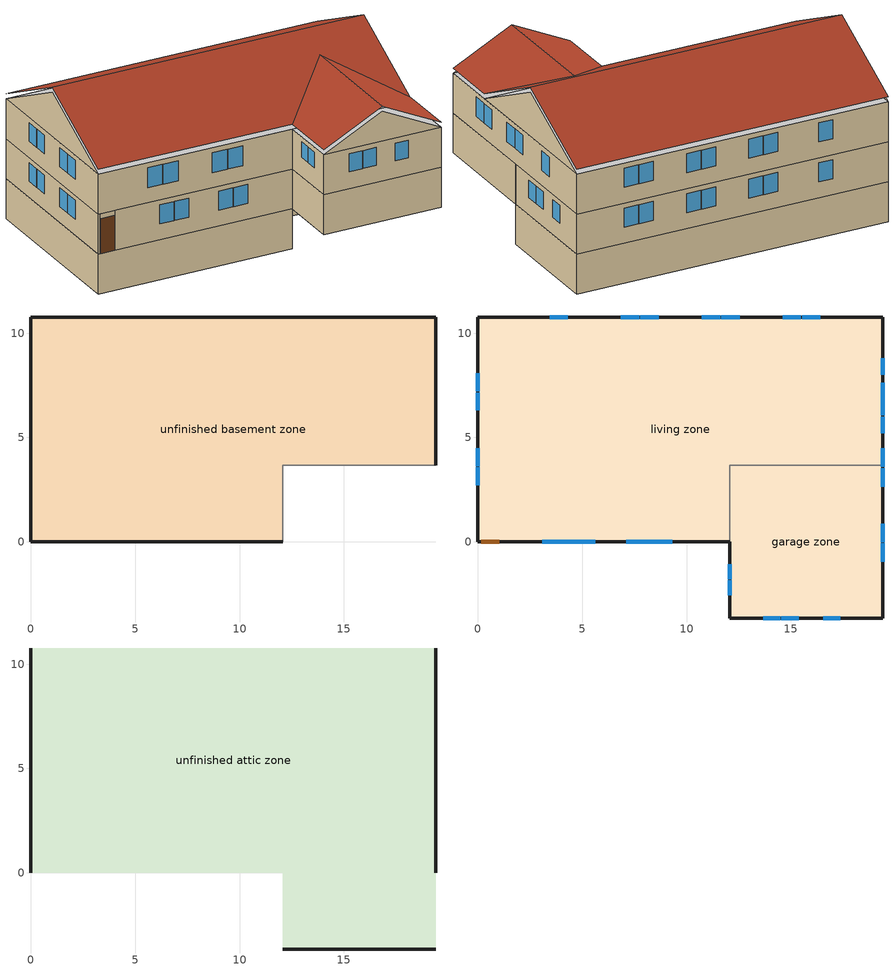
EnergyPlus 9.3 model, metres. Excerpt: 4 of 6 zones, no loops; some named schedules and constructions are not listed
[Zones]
unfinished basement zone
 floor foundation (FloorFndGrndUnfinB): 0,0 0,10.78 19.4,10.78 19.4,3.66 12.08,3.66 12.08,0 z-2.44
 wall foundation (WallFndGrndUnfinB): 19.4,3.66 19.4,10.78 0,10.78 0,0 12.08,0 z-2.44:0
 wall adiabatic (WallIntUnfinUninsUnfin): 12.08,0 12.08,3.66 19.4,3.66 z-2.44:0
garage zone
 floor foundation (FloorFndGrndUnfinSlab): 12.08,-3.66 12.08,3.66 19.4,3.66 19.4,-3.66 z0
 wall outside (WallExtUninsUnfin): 12.08,0 12.08,-3.66 19.4,-3.66 19.4,3.66 z0:2.44
 wall to living zone (WallIntFinInsUnfin Reversed): 19.4,3.66 12.08,3.66 12.08,0 z0:2.44
living zone
 floor to garage zone (FloorFinInsUnfin): 19.4,3.66 19.4,-3.66 12.08,-3.66 12.08,3.66 z2.44
 floor to unfinished basement zone (FloorUnfinBInsFin Reversed): 0,0 0,10.78 19.4,10.78 19.4,3.66 12.08,3.66 12.08,0 z0
 wall outside (WallExtInsFin): 19.4,3.66 19.4,10.78 0,10.78 0,0 0.13,0 1.05,0 12.08,0 z0:2.44; 0,10.78 0,0 12.08,0 12.08,-3.66 19.4,-3.66 19.4,10.78 0,10.78 z2.44:4.88
 window (WindowConstruction): 19.4,5.19 19.4,6 / 19.4,6.06 19.4,6.87 / 19.4,8 19.4,8.81 z1.06:2.13; 3.82,0 4.7,0 / 4.76,0 5.63,0 / 7.5,0 8.37,0 / 8.43,0 9.31,0 / 16.42,10.78 15.55,10.78 / 15.49,10.78 14.62,10.78 / 12.54,10.78 11.67,10.78 / 11.61,10.78 10.74,10.78 / 8.66,10.78 7.79,10.78 / 7.73,10.78 6.86,10.78 / 4.32,10.78 3.44,10.78 z0.97:2.13; 0,8.07 0,7.21 / 0,7.15 0,6.29 / 0,4.48 0,3.62 / 0,3.56 0,2.7 z3.43:4.57; 16.42,10.78 15.55,10.78 / 15.49,10.78 14.62,10.78 / 12.54,10.78 11.67,10.78 / 11.61,10.78 10.74,10.78 / 8.66,10.78 7.79,10.78 / 7.73,10.78 6.86,10.78 / 4.32,10.78 3.44,10.78 z3.41:4.57; 19.4,-0.97 19.4,-0.08 / 19.4,-0.02 19.4,0.87 / 19.4,2.64 19.4,3.53 / 19.4,3.59 19.4,4.48 / 19.4,6.72 19.4,7.61 z3.39:4.57; 13.67,-3.66 14.49,-3.66 / 14.55,-3.66 15.37,-3.66 / 16.55,-3.66 17.37,-3.66 z3.48:4.57; 12.08,-1.09 12.08,-1.8 / 12.08,-1.86 12.08,-2.57 z3.63:4.57; 3.08,0 4,0 / 4.06,0 4.97,0 / 7.11,0 8.02,0 / 8.09,0 9,0 z3.36:4.57; 0,8.07 0,7.21 / 0,7.15 0,6.29 / 0,4.48 0,3.62 / 0,3.56 0,2.7 z0.99:2.13
 door (Door): 0.15,0 1.02,0 z0:2.13
unfinished attic zone
 floor to living zone (FloorFinInsUnfinAttic): 19.4,10.78 19.4,0 0,0 0,10.78 z4.88; 12.08,-3.66 12.08,0 19.4,0 19.4,-3.66 z4.88
 wall outside (WallExtUninsUnfin): 0,5.39,7.57 0,10.78,4.88 0,0,4.88; 19.4,5.39,7.57 19.4,0,4.88 19.4,10.78,4.88; 12.08,-3.66,4.88 19.4,-3.66,4.88 15.74,-3.66,6.71
 roof outside (RoofUnfinInsExt): 0,5.39,7.88 19.4,5.39,7.88 19.4,10.78,5.18 0,10.78,5.18; 12.08,0,5.18 12.08,-3.66,5.18 15.74,-3.66,7.01 15.74,3.66,7.01; 19.4,0,5.18 15.74,3.66,7.01 15.74,-3.66,7.01 19.4,-3.66,5.18; 0,5.39,7.88 0,0,5.18 12.08,0,5.18 15.74,3.66,7.01 19.4,0,5.18 19.4,5.39,7.88
[Schedule:Week:Daily]
res lighting interior Week Rule - Nov26-Dec2: res lighting interior allday11, res lighting interior allday11, res lighting interior allday11, res lighting interior allday11, res lighting interior allday11, res lighting interior allday12, res lighting interior allday12, Schedule Day 25, res lighting interior summer design, res lighting interior winter design, Schedule Day 25, Schedule Day 25
res lighting interior Week Rule - Dec3-Dec31: res lighting interior allday12, res lighting interior allday12, res lighting interior allday12, res lighting interior allday12, res lighting interior allday12, res lighting interior allday12, res lighting interior allday12, Schedule Day 25, res lighting interior summer design, res lighting interior winter design, Schedule Day 25, Schedule Day 25
res cd electric schedule Week Rule - Jan1-Dec31: res cd electric schedule allday1, res cd electric schedule allday2, res cd electric schedule allday3, res cd electric schedule allday4, res cd electric schedule allday5, res cd electric schedule allday6, res cd electric schedule allday7, Schedule Day 18, Schedule Day 18, Schedule Day 18, Schedule Day 18, Schedule Day 18
res ceil fan benchmark|living space|story 2 schedule Week Rule - Jan1-Jan28: res ceil fan benchmark|living space|story 2 schedule allday1, res ceil fan benchmark|living space|story 2 schedule allday1, res ceil fan benchmark|living space|story 2 schedule allday1, res ceil fan benchmark|living space|story 2 schedule allday1, res ceil fan benchmark|living space|story 2 schedule allday1, res ceil fan benchmark|living space|story 2 schedule allday1, res ceil fan benchmark|living space|story 2 schedule allday1, Schedule Day 11, Schedule Day 11, Schedule Day 11, Schedule Day 11, Schedule Day 11
res ceil fan benchmark|living space|story 2 schedule Week Rule - Jan29-Feb4: res ceil fan benchmark|living space|story 2 schedule allday1, res ceil fan benchmark|living space|story 2 schedule allday1, res ceil fan benchmark|living space|story 2 schedule allday1, res ceil fan benchmark|living space|story 2 schedule allday2, res ceil fan benchmark|living space|story 2 schedule allday2, res ceil fan benchmark|living space|story 2 schedule allday2, res ceil fan benchmark|living space|story 2 schedule allday2, Schedule Day 11, Schedule Day 11, Schedule Day 11, Schedule Day 11, Schedule Day 11
res ceil fan benchmark|living space|story 2 schedule Week Rule - Feb5-Feb25: res ceil fan benchmark|living space|story 2 schedule allday2, res ceil fan benchmark|living space|story 2 schedule allday2, res ceil fan benchmark|living space|story 2 schedule allday2, res ceil fan benchmark|living space|story 2 schedule allday2, res ceil fan benchmark|living space|story 2 schedule allday2, res ceil fan benchmark|living space|story 2 schedule allday2, res ceil fan benchmark|living space|story 2 schedule allday2, Schedule Day 11, Schedule Day 11, Schedule Day 11, Schedule Day 11, Schedule Day 11
res ceil fan benchmark|living space|story 2 schedule Week Rule - Feb26-Mar4: res ceil fan benchmark|living space|story 2 schedule allday2, res ceil fan benchmark|living space|story 2 schedule allday2, res ceil fan benchmark|living space|story 2 schedule allday2, res ceil fan benchmark|living space|story 2 schedule allday3, res ceil fan benchmark|living space|story 2 schedule allday3, res ceil fan benchmark|living space|story 2 schedule allday3, res ceil fan benchmark|living space|story 2 schedule allday3, Schedule Day 11, Schedule Day 11, Schedule Day 11, Schedule Day 11, Schedule Day 11
res ceil fan benchmark|living space|story 2 schedule Week Rule - Mar5-Mar25: res ceil fan benchmark|living space|story 2 schedule allday3, res ceil fan benchmark|living space|story 2 schedule allday3, res ceil fan benchmark|living space|story 2 schedule allday3, res ceil fan benchmark|living space|story 2 schedule allday3, res ceil fan benchmark|living space|story 2 schedule allday3, res ceil fan benchmark|living space|story 2 schedule allday3, res ceil fan benchmark|living space|story 2 schedule allday3, Schedule Day 11, Schedule Day 11, Schedule Day 11, Schedule Day 11, Schedule Day 11
res ceil fan benchmark|living space|story 2 schedule Week Rule - Mar26-Apr1: res ceil fan benchmark|living space|story 2 schedule allday3, res ceil fan benchmark|living space|story 2 schedule allday3, res ceil fan benchmark|living space|story 2 schedule allday3, res ceil fan benchmark|living space|story 2 schedule allday3, res ceil fan benchmark|living space|story 2 schedule allday3, res ceil fan benchmark|living space|story 2 schedule allday3, res ceil fan benchmark|living space|story 2 schedule allday4, Schedule Day 11, Schedule Day 11, Schedule Day 11, Schedule Day 11, Schedule Day 11
res ceil fan benchmark|living space|story 2 schedule Week Rule - Apr2-Apr29: res ceil fan benchmark|living space|story 2 schedule allday4, res ceil fan benchmark|living space|story 2 schedule allday4, res ceil fan benchmark|living space|story 2 schedule allday4, res ceil fan benchmark|living space|story 2 schedule allday4, res ceil fan benchmark|living space|story 2 schedule allday4, res ceil fan benchmark|living space|story 2 schedule allday4, res ceil fan benchmark|living space|story 2 schedule allday4, Schedule Day 11, Schedule Day 11, Schedule Day 11, Schedule Day 11, Schedule Day 11
res ceil fan benchmark|living space|story 2 schedule Week Rule - Apr30-May6: res ceil fan benchmark|living space|story 2 schedule allday4, res ceil fan benchmark|living space|story 2 schedule allday5, res ceil fan benchmark|living space|story 2 schedule allday5, res ceil fan benchmark|living space|story 2 schedule allday5, res ceil fan benchmark|living space|story 2 schedule allday5, res ceil fan benchmark|living space|story 2 schedule allday5, res ceil fan benchmark|living space|story 2 schedule allday5, Schedule Day 11, Schedule Day 11, Schedule Day 11, Schedule Day 11, Schedule Day 11
res ceil fan benchmark|living space|story 2 schedule Week Rule - May7-May27: res ceil fan benchmark|living space|story 2 schedule allday5, res ceil fan benchmark|living space|story 2 schedule allday5, res ceil fan benchmark|living space|story 2 schedule allday5, res ceil fan benchmark|living space|story 2 schedule allday5, res ceil fan benchmark|living space|story 2 schedule allday5, res ceil fan benchmark|living space|story 2 schedule allday5, res ceil fan benchmark|living space|story 2 schedule allday5, Schedule Day 11, Schedule Day 11, Schedule Day 11, Schedule Day 11, Schedule Day 11
res ceil fan benchmark|living space|story 2 schedule Week Rule - May28-Jun3: res ceil fan benchmark|living space|story 2 schedule allday5, res ceil fan benchmark|living space|story 2 schedule allday5, res ceil fan benchmark|living space|story 2 schedule allday5, res ceil fan benchmark|living space|story 2 schedule allday5, res ceil fan benchmark|living space|story 2 schedule allday6, res ceil fan benchmark|living space|story 2 schedule allday6, res ceil fan benchmark|living space|story 2 schedule allday6, Schedule Day 11, Schedule Day 11, Schedule Day 11, Schedule Day 11, Schedule Day 11
res ceil fan benchmark|living space|story 2 schedule Week Rule - Jun4-Jun24: res ceil fan benchmark|living space|story 2 schedule allday6, res ceil fan benchmark|living space|story 2 schedule allday6, res ceil fan benchmark|living space|story 2 schedule allday6, res ceil fan benchmark|living space|story 2 schedule allday6, res ceil fan benchmark|living space|story 2 schedule allday6, res ceil fan benchmark|living space|story 2 schedule allday6, res ceil fan benchmark|living space|story 2 schedule allday6, Schedule Day 11, Schedule Day 11, Schedule Day 11, Schedule Day 11, Schedule Day 11
res ceil fan benchmark|living space|story 2 schedule Week Rule - Jun25-Jul1: res ceil fan benchmark|living space|story 2 schedule allday6, res ceil fan benchmark|living space|story 2 schedule allday6, res ceil fan benchmark|living space|story 2 schedule allday6, res ceil fan benchmark|living space|story 2 schedule allday6, res ceil fan benchmark|living space|story 2 schedule allday6, res ceil fan benchmark|living space|story 2 schedule allday6, res ceil fan benchmark|living space|story 2 schedule allday7, Schedule Day 11, Schedule Day 11, Schedule Day 11, Schedule Day 11, Schedule Day 11
res ceil fan benchmark|living space|story 2 schedule Week Rule - Jul2-Jul29: res ceil fan benchmark|living space|story 2 schedule allday7, res ceil fan benchmark|living space|story 2 schedule allday7, res ceil fan benchmark|living space|story 2 schedule allday7, res ceil fan benchmark|living space|story 2 schedule allday7, res ceil fan benchmark|living space|story 2 schedule allday7, res ceil fan benchmark|living space|story 2 schedule allday7, res ceil fan benchmark|living space|story 2 schedule allday7, Schedule Day 11, Schedule Day 11, Schedule Day 11, Schedule Day 11, Schedule Day 11
res ceil fan benchmark|living space|story 2 schedule Week Rule - Jul30-Aug5: res ceil fan benchmark|living space|story 2 schedule allday7, res ceil fan benchmark|living space|story 2 schedule allday7, res ceil fan benchmark|living space|story 2 schedule allday8, res ceil fan benchmark|living space|story 2 schedule allday8, res ceil fan benchmark|living space|story 2 schedule allday8, res ceil fan benchmark|living space|story 2 schedule allday8, res ceil fan benchmark|living space|story 2 schedule allday8, Schedule Day 11, Schedule Day 11, Schedule Day 11, Schedule Day 11, Schedule Day 11
res ceil fan benchmark|living space|story 2 schedule Week Rule - Aug6-Aug26: res ceil fan benchmark|living space|story 2 schedule allday8, res ceil fan benchmark|living space|story 2 schedule allday8, res ceil fan benchmark|living space|story 2 schedule allday8, res ceil fan benchmark|living space|story 2 schedule allday8, res ceil fan benchmark|living space|story 2 schedule allday8, res ceil fan benchmark|living space|story 2 schedule allday8, res ceil fan benchmark|living space|story 2 schedule allday8, Schedule Day 11, Schedule Day 11, Schedule Day 11, Schedule Day 11, Schedule Day 11
res ceil fan benchmark|living space|story 2 schedule Week Rule - Aug27-Sep2: res ceil fan benchmark|living space|story 2 schedule allday8, res ceil fan benchmark|living space|story 2 schedule allday8, res ceil fan benchmark|living space|story 2 schedule allday8, res ceil fan benchmark|living space|story 2 schedule allday8, res ceil fan benchmark|living space|story 2 schedule allday8, res ceil fan benchmark|living space|story 2 schedule allday9, res ceil fan benchmark|living space|story 2 schedule allday9, Schedule Day 11, Schedule Day 11, Schedule Day 11, Schedule Day 11, Schedule Day 11
res ceil fan benchmark|living space|story 2 schedule Week Rule - Sep3-Sep30: res ceil fan benchmark|living space|story 2 schedule allday9, res ceil fan benchmark|living space|story 2 schedule allday9, res ceil fan benchmark|living space|story 2 schedule allday9, res ceil fan benchmark|living space|story 2 schedule allday9, res ceil fan benchmark|living space|story 2 schedule allday9, res ceil fan benchmark|living space|story 2 schedule allday9, res ceil fan benchmark|living space|story 2 schedule allday9, Schedule Day 11, Schedule Day 11, Schedule Day 11, Schedule Day 11, Schedule Day 11
res ceil fan benchmark|living space|story 2 schedule Week Rule - Oct1-Oct28: res ceil fan benchmark|living space|story 2 schedule allday10, res ceil fan benchmark|living space|story 2 schedule allday10, res ceil fan benchmark|living space|story 2 schedule allday10, res ceil fan benchmark|living space|story 2 schedule allday10, res ceil fan benchmark|living space|story 2 schedule allday10, res ceil fan benchmark|living space|story 2 schedule allday10, res ceil fan benchmark|living space|story 2 schedule allday10, Schedule Day 11, Schedule Day 11, Schedule Day 11, Schedule Day 11, Schedule Day 11
res ceil fan benchmark|living space|story 2 schedule Week Rule - Oct29-Nov4: res ceil fan benchmark|living space|story 2 schedule allday10, res ceil fan benchmark|living space|story 2 schedule allday10, res ceil fan benchmark|living space|story 2 schedule allday10, res ceil fan benchmark|living space|story 2 schedule allday11, res ceil fan benchmark|living space|story 2 schedule allday11, res ceil fan benchmark|living space|story 2 schedule allday11, res ceil fan benchmark|living space|story 2 schedule allday11, Schedule Day 11, Schedule Day 11, Schedule Day 11, Schedule Day 11, Schedule Day 11
res ceil fan benchmark|living space|story 2 schedule Week Rule - Nov5-Nov25: res ceil fan benchmark|living space|story 2 schedule allday11, res ceil fan benchmark|living space|story 2 schedule allday11, res ceil fan benchmark|living space|story 2 schedule allday11, res ceil fan benchmark|living space|story 2 schedule allday11, res ceil fan benchmark|living space|story 2 schedule allday11, res ceil fan benchmark|living space|story 2 schedule allday11, res ceil fan benchmark|living space|story 2 schedule allday11, Schedule Day 11, Schedule Day 11, Schedule Day 11, Schedule Day 11, Schedule Day 11
res ceil fan benchmark|living space|story 2 schedule Week Rule - Nov26-Dec2: res ceil fan benchmark|living space|story 2 schedule allday11, res ceil fan benchmark|living space|story 2 schedule allday11, res ceil fan benchmark|living space|story 2 schedule allday11, res ceil fan benchmark|living space|story 2 schedule allday11, res ceil fan benchmark|living space|story 2 schedule allday11, res ceil fan benchmark|living space|story 2 schedule allday12, res ceil fan benchmark|living space|story 2 schedule allday12, Schedule Day 11, Schedule Day 11, Schedule Day 11, Schedule Day 11, Schedule Day 11
res ceil fan benchmark|living space|story 2 schedule Week Rule - Dec3-Dec31: res ceil fan benchmark|living space|story 2 schedule allday12, res ceil fan benchmark|living space|story 2 schedule allday12, res ceil fan benchmark|living space|story 2 schedule allday12, res ceil fan benchmark|living space|story 2 schedule allday12, res ceil fan benchmark|living space|story 2 schedule allday12, res ceil fan benchmark|living space|story 2 schedule allday12, res ceil fan benchmark|living space|story 2 schedule allday12, Schedule Day 11, Schedule Day 11, Schedule Day 11, Schedule Day 11, Schedule Day 11
res ceil fan schedule Week Rule - Jan1-Jan28: res ceil fan schedule allday1, res ceil fan schedule allday1, res ceil fan schedule allday1, res ceil fan schedule allday1, res ceil fan schedule allday1, res ceil fan schedule allday1, res ceil fan schedule allday1, Schedule Day 2, Schedule Day 2, Schedule Day 2, Schedule Day 2, Schedule Day 2
res ceil fan schedule Week Rule - Jan29-Feb4: res ceil fan schedule allday1, res ceil fan schedule allday1, res ceil fan schedule allday1, res ceil fan schedule allday2, res ceil fan schedule allday2, res ceil fan schedule allday2, res ceil fan schedule allday2, Schedule Day 2, Schedule Day 2, Schedule Day 2, Schedule Day 2, Schedule Day 2
res ceil fan schedule Week Rule - Feb5-Feb25: res ceil fan schedule allday2, res ceil fan schedule allday2, res ceil fan schedule allday2, res ceil fan schedule allday2, res ceil fan schedule allday2, res ceil fan schedule allday2, res ceil fan schedule allday2, Schedule Day 2, Schedule Day 2, Schedule Day 2, Schedule Day 2, Schedule Day 2
res ceil fan schedule Week Rule - Feb26-Mar4: res ceil fan schedule allday2, res ceil fan schedule allday2, res ceil fan schedule allday2, res ceil fan schedule allday3, res ceil fan schedule allday3, res ceil fan schedule allday3, res ceil fan schedule allday3, Schedule Day 2, Schedule Day 2, Schedule Day 2, Schedule Day 2, Schedule Day 2
res ceil fan schedule Week Rule - Mar5-Mar25: res ceil fan schedule allday3, res ceil fan schedule allday3, res ceil fan schedule allday3, res ceil fan schedule allday3, res ceil fan schedule allday3, res ceil fan schedule allday3, res ceil fan schedule allday3, Schedule Day 2, Schedule Day 2, Schedule Day 2, Schedule Day 2, Schedule Day 2
res ceil fan schedule Week Rule - Mar26-Apr1: res ceil fan schedule allday3, res ceil fan schedule allday3, res ceil fan schedule allday3, res ceil fan schedule allday3, res ceil fan schedule allday3, res ceil fan schedule allday3, res ceil fan schedule allday4, Schedule Day 2, Schedule Day 2, Schedule Day 2, Schedule Day 2, Schedule Day 2
res ceil fan schedule Week Rule - Apr2-Apr29: res ceil fan schedule allday4, res ceil fan schedule allday4, res ceil fan schedule allday4, res ceil fan schedule allday4, res ceil fan schedule allday4, res ceil fan schedule allday4, res ceil fan schedule allday4, Schedule Day 2, Schedule Day 2, Schedule Day 2, Schedule Day 2, Schedule Day 2
res ceil fan schedule Week Rule - Apr30-May6: res ceil fan schedule allday4, res ceil fan schedule allday5, res ceil fan schedule allday5, res ceil fan schedule allday5, res ceil fan schedule allday5, res ceil fan schedule allday5, res ceil fan schedule allday5, Schedule Day 2, Schedule Day 2, Schedule Day 2, Schedule Day 2, Schedule Day 2
res ceil fan schedule Week Rule - May7-May27: res ceil fan schedule allday5, res ceil fan schedule allday5, res ceil fan schedule allday5, res ceil fan schedule allday5, res ceil fan schedule allday5, res ceil fan schedule allday5, res ceil fan schedule allday5, Schedule Day 2, Schedule Day 2, Schedule Day 2, Schedule Day 2, Schedule Day 2
res ceil fan schedule Week Rule - May28-Jun3: res ceil fan schedule allday5, res ceil fan schedule allday5, res ceil fan schedule allday5, res ceil fan schedule allday5, res ceil fan schedule allday6, res ceil fan schedule allday6, res ceil fan schedule allday6, Schedule Day 2, Schedule Day 2, Schedule Day 2, Schedule Day 2, Schedule Day 2
res ceil fan schedule Week Rule - Jun4-Jun24: res ceil fan schedule allday6, res ceil fan schedule allday6, res ceil fan schedule allday6, res ceil fan schedule allday6, res ceil fan schedule allday6, res ceil fan schedule allday6, res ceil fan schedule allday6, Schedule Day 2, Schedule Day 2, Schedule Day 2, Schedule Day 2, Schedule Day 2
res ceil fan schedule Week Rule - Jun25-Jul1: res ceil fan schedule allday6, res ceil fan schedule allday6, res ceil fan schedule allday6, res ceil fan schedule allday6, res ceil fan schedule allday6, res ceil fan schedule allday6, res ceil fan schedule allday7, Schedule Day 2, Schedule Day 2, Schedule Day 2, Schedule Day 2, Schedule Day 2
res ceil fan schedule Week Rule - Jul2-Jul29: res ceil fan schedule allday7, res ceil fan schedule allday7, res ceil fan schedule allday7, res ceil fan schedule allday7, res ceil fan schedule allday7, res ceil fan schedule allday7, res ceil fan schedule allday7, Schedule Day 2, Schedule Day 2, Schedule Day 2, Schedule Day 2, Schedule Day 2
res ceil fan schedule Week Rule - Jul30-Aug5: res ceil fan schedule allday7, res ceil fan schedule allday7, res ceil fan schedule allday8, res ceil fan schedule allday8, res ceil fan schedule allday8, res ceil fan schedule allday8, res ceil fan schedule allday8, Schedule Day 2, Schedule Day 2, Schedule Day 2, Schedule Day 2, Schedule Day 2
res ceil fan schedule Week Rule - Aug6-Aug26: res ceil fan schedule allday8, res ceil fan schedule allday8, res ceil fan schedule allday8, res ceil fan schedule allday8, res ceil fan schedule allday8, res ceil fan schedule allday8, res ceil fan schedule allday8, Schedule Day 2, Schedule Day 2, Schedule Day 2, Schedule Day 2, Schedule Day 2
res ceil fan schedule Week Rule - Aug27-Sep2: res ceil fan schedule allday8, res ceil fan schedule allday8, res ceil fan schedule allday8, res ceil fan schedule allday8, res ceil fan schedule allday8, res ceil fan schedule allday9, res ceil fan schedule allday9, Schedule Day 2, Schedule Day 2, Schedule Day 2, Schedule Day 2, Schedule Day 2
res ceil fan schedule Week Rule - Sep3-Sep30: res ceil fan schedule allday9, res ceil fan schedule allday9, res ceil fan schedule allday9, res ceil fan schedule allday9, res ceil fan schedule allday9, res ceil fan schedule allday9, res ceil fan schedule allday9, Schedule Day 2, Schedule Day 2, Schedule Day 2, Schedule Day 2, Schedule Day 2
res ceil fan schedule Week Rule - Oct1-Oct28: res ceil fan schedule allday10, res ceil fan schedule allday10, res ceil fan schedule allday10, res ceil fan schedule allday10, res ceil fan schedule allday10, res ceil fan schedule allday10, res ceil fan schedule allday10, Schedule Day 2, Schedule Day 2, Schedule Day 2, Schedule Day 2, Schedule Day 2
res ceil fan schedule Week Rule - Oct29-Nov4: res ceil fan schedule allday10, res ceil fan schedule allday10, res ceil fan schedule allday10, res ceil fan schedule allday11, res ceil fan schedule allday11, res ceil fan schedule allday11, res ceil fan schedule allday11, Schedule Day 2, Schedule Day 2, Schedule Day 2, Schedule Day 2, Schedule Day 2
res ceil fan schedule Week Rule - Nov5-Nov25: res ceil fan schedule allday11, res ceil fan schedule allday11, res ceil fan schedule allday11, res ceil fan schedule allday11, res ceil fan schedule allday11, res ceil fan schedule allday11, res ceil fan schedule allday11, Schedule Day 2, Schedule Day 2, Schedule Day 2, Schedule Day 2, Schedule Day 2
res ceil fan schedule Week Rule - Nov26-Dec2: res ceil fan schedule allday11, res ceil fan schedule allday11, res ceil fan schedule allday11, res ceil fan schedule allday11, res ceil fan schedule allday11, res ceil fan schedule allday12, res ceil fan schedule allday12, Schedule Day 2, Schedule Day 2, Schedule Day 2, Schedule Day 2, Schedule Day 2
res ceil fan schedule Week Rule - Dec3-Dec31: res ceil fan schedule allday12, res ceil fan schedule allday12, res ceil fan schedule allday12, res ceil fan schedule allday12, res ceil fan schedule allday12, res ceil fan schedule allday12, res ceil fan schedule allday12, Schedule Day 2, Schedule Day 2, Schedule Day 2, Schedule Day 2, Schedule Day 2
res extra refrig schedule Week Rule - Jan1-Jan28: res extra refrig schedule allday1, res extra refrig schedule allday1, res extra refrig schedule allday1, res extra refrig schedule allday1, res extra refrig schedule allday1, res extra refrig schedule allday1, res extra refrig schedule allday1, Schedule Day 37, res extra refrig schedule summer design, res extra refrig schedule winter design, Schedule Day 37, Schedule Day 37
res extra refrig schedule Week Rule - Jan29-Feb4: res extra refrig schedule allday1, res extra refrig schedule allday1, res extra refrig schedule allday1, res extra refrig schedule allday2, res extra refrig schedule allday2, res extra refrig schedule allday2, res extra refrig schedule allday2, Schedule Day 37, res extra refrig schedule summer design, res extra refrig schedule winter design, Schedule Day 37, Schedule Day 37
res extra refrig schedule Week Rule - Feb5-Feb25: res extra refrig schedule allday2, res extra refrig schedule allday2, res extra refrig schedule allday2, res extra refrig schedule allday2, res extra refrig schedule allday2, res extra refrig schedule allday2, res extra refrig schedule allday2, Schedule Day 37, res extra refrig schedule summer design, res extra refrig schedule winter design, Schedule Day 37, Schedule Day 37
res extra refrig schedule Week Rule - Feb26-Mar4: res extra refrig schedule allday2, res extra refrig schedule allday2, res extra refrig schedule allday2, res extra refrig schedule allday3, res extra refrig schedule allday3, res extra refrig schedule allday3, res extra refrig schedule allday3, Schedule Day 37, res extra refrig schedule summer design, res extra refrig schedule winter design, Schedule Day 37, Schedule Day 37
res extra refrig schedule Week Rule - Mar5-Mar25: res extra refrig schedule allday3, res extra refrig schedule allday3, res extra refrig schedule allday3, res extra refrig schedule allday3, res extra refrig schedule allday3, res extra refrig schedule allday3, res extra refrig schedule allday3, Schedule Day 37, res extra refrig schedule summer design, res extra refrig schedule winter design, Schedule Day 37, Schedule Day 37
res extra refrig schedule Week Rule - Mar26-Apr1: res extra refrig schedule allday3, res extra refrig schedule allday3, res extra refrig schedule allday3, res extra refrig schedule allday3, res extra refrig schedule allday3, res extra refrig schedule allday3, res extra refrig schedule allday4, Schedule Day 37, res extra refrig schedule summer design, res extra refrig schedule winter design, Schedule Day 37, Schedule Day 37
res extra refrig schedule Week Rule - Apr2-Apr29: res extra refrig schedule allday4, res extra refrig schedule allday4, res extra refrig schedule allday4, res extra refrig schedule allday4, res extra refrig schedule allday4, res extra refrig schedule allday4, res extra refrig schedule allday4, Schedule Day 37, res extra refrig schedule summer design, res extra refrig schedule winter design, Schedule Day 37, Schedule Day 37
res extra refrig schedule Week Rule - Apr30-May6: res extra refrig schedule allday4, res extra refrig schedule allday5, res extra refrig schedule allday5, res extra refrig schedule allday5, res extra refrig schedule allday5, res extra refrig schedule allday5, res extra refrig schedule allday5, Schedule Day 37, res extra refrig schedule summer design, res extra refrig schedule winter design, Schedule Day 37, Schedule Day 37
res extra refrig schedule Week Rule - May7-May27: res extra refrig schedule allday5, res extra refrig schedule allday5, res extra refrig schedule allday5, res extra refrig schedule allday5, res extra refrig schedule allday5, res extra refrig schedule allday5, res extra refrig schedule allday5, Schedule Day 37, res extra refrig schedule summer design, res extra refrig schedule winter design, Schedule Day 37, Schedule Day 37
res extra refrig schedule Week Rule - May28-Jun3: res extra refrig schedule allday5, res extra refrig schedule allday5, res extra refrig schedule allday5, res extra refrig schedule allday5, res extra refrig schedule allday6, res extra refrig schedule allday6, res extra refrig schedule allday6, Schedule Day 37, res extra refrig schedule summer design, res extra refrig schedule winter design, Schedule Day 37, Schedule Day 37
res extra refrig schedule Week Rule - Jun4-Jun24: res extra refrig schedule allday6, res extra refrig schedule allday6, res extra refrig schedule allday6, res extra refrig schedule allday6, res extra refrig schedule allday6, res extra refrig schedule allday6, res extra refrig schedule allday6, Schedule Day 37, res extra refrig schedule summer design, res extra refrig schedule winter design, Schedule Day 37, Schedule Day 37
res extra refrig schedule Week Rule - Jun25-Jul1: res extra refrig schedule allday6, res extra refrig schedule allday6, res extra refrig schedule allday6, res extra refrig schedule allday6, res extra refrig schedule allday6, res extra refrig schedule allday6, res extra refrig schedule allday7, Schedule Day 37, res extra refrig schedule summer design, res extra refrig schedule winter design, Schedule Day 37, Schedule Day 37
res extra refrig schedule Week Rule - Jul2-Jul29: res extra refrig schedule allday7, res extra refrig schedule allday7, res extra refrig schedule allday7, res extra refrig schedule allday7, res extra refrig schedule allday7, res extra refrig schedule allday7, res extra refrig schedule allday7, Schedule Day 37, res extra refrig schedule summer design, res extra refrig schedule winter design, Schedule Day 37, Schedule Day 37
res extra refrig schedule Week Rule - Jul30-Aug5: res extra refrig schedule allday7, res extra refrig schedule allday7, res extra refrig schedule allday8, res extra refrig schedule allday8, res extra refrig schedule allday8, res extra refrig schedule allday8, res extra refrig schedule allday8, Schedule Day 37, res extra refrig schedule summer design, res extra refrig schedule winter design, Schedule Day 37, Schedule Day 37
res extra refrig schedule Week Rule - Aug6-Aug26: res extra refrig schedule allday8, res extra refrig schedule allday8, res extra refrig schedule allday8, res extra refrig schedule allday8, res extra refrig schedule allday8, res extra refrig schedule allday8, res extra refrig schedule allday8, Schedule Day 37, res extra refrig schedule summer design, res extra refrig schedule winter design, Schedule Day 37, Schedule Day 37
res extra refrig schedule Week Rule - Aug27-Sep2: res extra refrig schedule allday8, res extra refrig schedule allday8, res extra refrig schedule allday8, res extra refrig schedule allday8, res extra refrig schedule allday8, res extra refrig schedule allday9, res extra refrig schedule allday9, Schedule Day 37, res extra refrig schedule summer design, res extra refrig schedule winter design, Schedule Day 37, Schedule Day 37
res extra refrig schedule Week Rule - Sep3-Sep30: res extra refrig schedule allday9, res extra refrig schedule allday9, res extra refrig schedule allday9, res extra refrig schedule allday9, res extra refrig schedule allday9, res extra refrig schedule allday9, res extra refrig schedule allday9, Schedule Day 37, res extra refrig schedule summer design, res extra refrig schedule winter design, Schedule Day 37, Schedule Day 37
res extra refrig schedule Week Rule - Oct1-Oct28: res extra refrig schedule allday10, res extra refrig schedule allday10, res extra refrig schedule allday10, res extra refrig schedule allday10, res extra refrig schedule allday10, res extra refrig schedule allday10, res extra refrig schedule allday10, Schedule Day 37, res extra refrig schedule summer design, res extra refrig schedule winter design, Schedule Day 37, Schedule Day 37
res extra refrig schedule Week Rule - Oct29-Nov4: res extra refrig schedule allday10, res extra refrig schedule allday10, res extra refrig schedule allday10, res extra refrig schedule allday11, res extra refrig schedule allday11, res extra refrig schedule allday11, res extra refrig schedule allday11, Schedule Day 37, res extra refrig schedule summer design, res extra refrig schedule winter design, Schedule Day 37, Schedule Day 37
res extra refrig schedule Week Rule - Nov5-Nov25: res extra refrig schedule allday11, res extra refrig schedule allday11, res extra refrig schedule allday11, res extra refrig schedule allday11, res extra refrig schedule allday11, res extra refrig schedule allday11, res extra refrig schedule allday11, Schedule Day 37, res extra refrig schedule summer design, res extra refrig schedule winter design, Schedule Day 37, Schedule Day 37
res extra refrig schedule Week Rule - Nov26-Dec2: res extra refrig schedule allday11, res extra refrig schedule allday11, res extra refrig schedule allday11, res extra refrig schedule allday11, res extra refrig schedule allday11, res extra refrig schedule allday12, res extra refrig schedule allday12, Schedule Day 37, res extra refrig schedule summer design, res extra refrig schedule winter design, Schedule Day 37, Schedule Day 37
res extra refrig schedule Week Rule - Dec3-Dec31: res extra refrig schedule allday12, res extra refrig schedule allday12, res extra refrig schedule allday12, res extra refrig schedule allday12, res extra refrig schedule allday12, res extra refrig schedule allday12, res extra refrig schedule allday12, Schedule Day 37, res extra refrig schedule summer design, res extra refrig schedule winter design, Schedule Day 37, Schedule Day 37
res freezer schedule Week Rule - Jan1-Jan28: res freezer schedule allday1, res freezer schedule allday1, res freezer schedule allday1, res freezer schedule allday1, res freezer schedule allday1, res freezer schedule allday1, res freezer schedule allday1, Schedule Day 40, res freezer schedule summer design, res freezer schedule winter design, Schedule Day 40, Schedule Day 40
res freezer schedule Week Rule - Jan29-Feb4: res freezer schedule allday1, res freezer schedule allday1, res freezer schedule allday1, res freezer schedule allday2, res freezer schedule allday2, res freezer schedule allday2, res freezer schedule allday2, Schedule Day 40, res freezer schedule summer design, res freezer schedule winter design, Schedule Day 40, Schedule Day 40
res freezer schedule Week Rule - Feb5-Feb25: res freezer schedule allday2, res freezer schedule allday2, res freezer schedule allday2, res freezer schedule allday2, res freezer schedule allday2, res freezer schedule allday2, res freezer schedule allday2, Schedule Day 40, res freezer schedule summer design, res freezer schedule winter design, Schedule Day 40, Schedule Day 40
res freezer schedule Week Rule - Feb26-Mar4: res freezer schedule allday2, res freezer schedule allday2, res freezer schedule allday2, res freezer schedule allday3, res freezer schedule allday3, res freezer schedule allday3, res freezer schedule allday3, Schedule Day 40, res freezer schedule summer design, res freezer schedule winter design, Schedule Day 40, Schedule Day 40
res freezer schedule Week Rule - Mar5-Mar25: res freezer schedule allday3, res freezer schedule allday3, res freezer schedule allday3, res freezer schedule allday3, res freezer schedule allday3, res freezer schedule allday3, res freezer schedule allday3, Schedule Day 40, res freezer schedule summer design, res freezer schedule winter design, Schedule Day 40, Schedule Day 40
res freezer schedule Week Rule - Mar26-Apr1: res freezer schedule allday3, res freezer schedule allday3, res freezer schedule allday3, res freezer schedule allday3, res freezer schedule allday3, res freezer schedule allday3, res freezer schedule allday4, Schedule Day 40, res freezer schedule summer design, res freezer schedule winter design, Schedule Day 40, Schedule Day 40
res freezer schedule Week Rule - Apr2-Apr29: res freezer schedule allday4, res freezer schedule allday4, res freezer schedule allday4, res freezer schedule allday4, res freezer schedule allday4, res freezer schedule allday4, res freezer schedule allday4, Schedule Day 40, res freezer schedule summer design, res freezer schedule winter design, Schedule Day 40, Schedule Day 40
res freezer schedule Week Rule - Apr30-May6: res freezer schedule allday4, res freezer schedule allday5, res freezer schedule allday5, res freezer schedule allday5, res freezer schedule allday5, res freezer schedule allday5, res freezer schedule allday5, Schedule Day 40, res freezer schedule summer design, res freezer schedule winter design, Schedule Day 40, Schedule Day 40
res freezer schedule Week Rule - May7-May27: res freezer schedule allday5, res freezer schedule allday5, res freezer schedule allday5, res freezer schedule allday5, res freezer schedule allday5, res freezer schedule allday5, res freezer schedule allday5, Schedule Day 40, res freezer schedule summer design, res freezer schedule winter design, Schedule Day 40, Schedule Day 40
res freezer schedule Week Rule - May28-Jun3: res freezer schedule allday5, res freezer schedule allday5, res freezer schedule allday5, res freezer schedule allday5, res freezer schedule allday6, res freezer schedule allday6, res freezer schedule allday6, Schedule Day 40, res freezer schedule summer design, res freezer schedule winter design, Schedule Day 40, Schedule Day 40
res freezer schedule Week Rule - Jun4-Jun24: res freezer schedule allday6, res freezer schedule allday6, res freezer schedule allday6, res freezer schedule allday6, res freezer schedule allday6, res freezer schedule allday6, res freezer schedule allday6, Schedule Day 40, res freezer schedule summer design, res freezer schedule winter design, Schedule Day 40, Schedule Day 40
res freezer schedule Week Rule - Jun25-Jul1: res freezer schedule allday6, res freezer schedule allday6, res freezer schedule allday6, res freezer schedule allday6, res freezer schedule allday6, res freezer schedule allday6, res freezer schedule allday7, Schedule Day 40, res freezer schedule summer design, res freezer schedule winter design, Schedule Day 40, Schedule Day 40
res freezer schedule Week Rule - Jul2-Jul29: res freezer schedule allday7, res freezer schedule allday7, res freezer schedule allday7, res freezer schedule allday7, res freezer schedule allday7, res freezer schedule allday7, res freezer schedule allday7, Schedule Day 40, res freezer schedule summer design, res freezer schedule winter design, Schedule Day 40, Schedule Day 40
res freezer schedule Week Rule - Jul30-Aug5: res freezer schedule allday7, res freezer schedule allday7, res freezer schedule allday8, res freezer schedule allday8, res freezer schedule allday8, res freezer schedule allday8, res freezer schedule allday8, Schedule Day 40, res freezer schedule summer design, res freezer schedule winter design, Schedule Day 40, Schedule Day 40
res freezer schedule Week Rule - Aug6-Aug26: res freezer schedule allday8, res freezer schedule allday8, res freezer schedule allday8, res freezer schedule allday8, res freezer schedule allday8, res freezer schedule allday8, res freezer schedule allday8, Schedule Day 40, res freezer schedule summer design, res freezer schedule winter design, Schedule Day 40, Schedule Day 40
res freezer schedule Week Rule - Aug27-Sep2: res freezer schedule allday8, res freezer schedule allday8, res freezer schedule allday8, res freezer schedule allday8, res freezer schedule allday8, res freezer schedule allday9, res freezer schedule allday9, Schedule Day 40, res freezer schedule summer design, res freezer schedule winter design, Schedule Day 40, Schedule Day 40
res freezer schedule Week Rule - Sep3-Sep30: res freezer schedule allday9, res freezer schedule allday9, res freezer schedule allday9, res freezer schedule allday9, res freezer schedule allday9, res freezer schedule allday9, res freezer schedule allday9, Schedule Day 40, res freezer schedule summer design, res freezer schedule winter design, Schedule Day 40, Schedule Day 40
res freezer schedule Week Rule - Oct1-Oct28: res freezer schedule allday10, res freezer schedule allday10, res freezer schedule allday10, res freezer schedule allday10, res freezer schedule allday10, res freezer schedule allday10, res freezer schedule allday10, Schedule Day 40, res freezer schedule summer design, res freezer schedule winter design, Schedule Day 40, Schedule Day 40
res freezer schedule Week Rule - Oct29-Nov4: res freezer schedule allday10, res freezer schedule allday10, res freezer schedule allday10, res freezer schedule allday11, res freezer schedule allday11, res freezer schedule allday11, res freezer schedule allday11, Schedule Day 40, res freezer schedule summer design, res freezer schedule winter design, Schedule Day 40, Schedule Day 40
res freezer schedule Week Rule - Nov5-Nov25: res freezer schedule allday11, res freezer schedule allday11, res freezer schedule allday11, res freezer schedule allday11, res freezer schedule allday11, res freezer schedule allday11, res freezer schedule allday11, Schedule Day 40, res freezer schedule summer design, res freezer schedule winter design, Schedule Day 40, Schedule Day 40
res freezer schedule Week Rule - Nov26-Dec2: res freezer schedule allday11, res freezer schedule allday11, res freezer schedule allday11, res freezer schedule allday11, res freezer schedule allday11, res freezer schedule allday12, res freezer schedule allday12, Schedule Day 40, res freezer schedule summer design, res freezer schedule winter design, Schedule Day 40, Schedule Day 40
res freezer schedule Week Rule - Dec3-Dec31: res freezer schedule allday12, res freezer schedule allday12, res freezer schedule allday12, res freezer schedule allday12, res freezer schedule allday12, res freezer schedule allday12, res freezer schedule allday12, Schedule Day 40, res freezer schedule summer design, res freezer schedule winter design, Schedule Day 40, Schedule Day 40
res gas fireplace schedule Week Rule - Jan1-Jan28: res gas fireplace schedule allday1, res gas fireplace schedule allday1, res gas fireplace schedule allday1, res gas fireplace schedule allday1, res gas fireplace schedule allday1, res gas fireplace schedule allday1, res gas fireplace schedule allday1, Schedule Day 60, res gas fireplace schedule summer design, res gas fireplace schedule winter design, Schedule Day 60, Schedule Day 60
res gas fireplace schedule Week Rule - Jan29-Feb4: res gas fireplace schedule allday1, res gas fireplace schedule allday1, res gas fireplace schedule allday1, res gas fireplace schedule allday2, res gas fireplace schedule allday2, res gas fireplace schedule allday2, res gas fireplace schedule allday2, Schedule Day 60, res gas fireplace schedule summer design, res gas fireplace schedule winter design, Schedule Day 60, Schedule Day 60
res gas fireplace schedule Week Rule - Feb5-Feb25: res gas fireplace schedule allday2, res gas fireplace schedule allday2, res gas fireplace schedule allday2, res gas fireplace schedule allday2, res gas fireplace schedule allday2, res gas fireplace schedule allday2, res gas fireplace schedule allday2, Schedule Day 60, res gas fireplace schedule summer design, res gas fireplace schedule winter design, Schedule Day 60, Schedule Day 60
res gas fireplace schedule Week Rule - Feb26-Mar4: res gas fireplace schedule allday2, res gas fireplace schedule allday2, res gas fireplace schedule allday2, res gas fireplace schedule allday3, res gas fireplace schedule allday3, res gas fireplace schedule allday3, res gas fireplace schedule allday3, Schedule Day 60, res gas fireplace schedule summer design, res gas fireplace schedule winter design, Schedule Day 60, Schedule Day 60
res gas fireplace schedule Week Rule - Mar5-Mar25: res gas fireplace schedule allday3, res gas fireplace schedule allday3, res gas fireplace schedule allday3, res gas fireplace schedule allday3, res gas fireplace schedule allday3, res gas fireplace schedule allday3, res gas fireplace schedule allday3, Schedule Day 60, res gas fireplace schedule summer design, res gas fireplace schedule winter design, Schedule Day 60, Schedule Day 60
res gas fireplace schedule Week Rule - Mar26-Apr1: res gas fireplace schedule allday3, res gas fireplace schedule allday3, res gas fireplace schedule allday3, res gas fireplace schedule allday3, res gas fireplace schedule allday3, res gas fireplace schedule allday3, res gas fireplace schedule allday4, Schedule Day 60, res gas fireplace schedule summer design, res gas fireplace schedule winter design, Schedule Day 60, Schedule Day 60
res gas fireplace schedule Week Rule - Apr2-Apr29: res gas fireplace schedule allday4, res gas fireplace schedule allday4, res gas fireplace schedule allday4, res gas fireplace schedule allday4, res gas fireplace schedule allday4, res gas fireplace schedule allday4, res gas fireplace schedule allday4, Schedule Day 60, res gas fireplace schedule summer design, res gas fireplace schedule winter design, Schedule Day 60, Schedule Day 60
res gas fireplace schedule Week Rule - Apr30-May6: res gas fireplace schedule allday4, res gas fireplace schedule allday5, res gas fireplace schedule allday5, res gas fireplace schedule allday5, res gas fireplace schedule allday5, res gas fireplace schedule allday5, res gas fireplace schedule allday5, Schedule Day 60, res gas fireplace schedule summer design, res gas fireplace schedule winter design, Schedule Day 60, Schedule Day 60
res gas fireplace schedule Week Rule - May7-May27: res gas fireplace schedule allday5, res gas fireplace schedule allday5, res gas fireplace schedule allday5, res gas fireplace schedule allday5, res gas fireplace schedule allday5, res gas fireplace schedule allday5, res gas fireplace schedule allday5, Schedule Day 60, res gas fireplace schedule summer design, res gas fireplace schedule winter design, Schedule Day 60, Schedule Day 60
res gas fireplace schedule Week Rule - May28-Jun3: res gas fireplace schedule allday5, res gas fireplace schedule allday5, res gas fireplace schedule allday5, res gas fireplace schedule allday5, res gas fireplace schedule allday6, res gas fireplace schedule allday6, res gas fireplace schedule allday6, Schedule Day 60, res gas fireplace schedule summer design, res gas fireplace schedule winter design, Schedule Day 60, Schedule Day 60
res gas fireplace schedule Week Rule - Jun4-Jun24: res gas fireplace schedule allday6, res gas fireplace schedule allday6, res gas fireplace schedule allday6, res gas fireplace schedule allday6, res gas fireplace schedule allday6, res gas fireplace schedule allday6, res gas fireplace schedule allday6, Schedule Day 60, res gas fireplace schedule summer design, res gas fireplace schedule winter design, Schedule Day 60, Schedule Day 60
res gas fireplace schedule Week Rule - Jun25-Jul1: res gas fireplace schedule allday6, res gas fireplace schedule allday6, res gas fireplace schedule allday6, res gas fireplace schedule allday6, res gas fireplace schedule allday6, res gas fireplace schedule allday6, res gas fireplace schedule allday7, Schedule Day 60, res gas fireplace schedule summer design, res gas fireplace schedule winter design, Schedule Day 60, Schedule Day 60
res gas fireplace schedule Week Rule - Jul2-Jul29: res gas fireplace schedule allday7, res gas fireplace schedule allday7, res gas fireplace schedule allday7, res gas fireplace schedule allday7, res gas fireplace schedule allday7, res gas fireplace schedule allday7, res gas fireplace schedule allday7, Schedule Day 60, res gas fireplace schedule summer design, res gas fireplace schedule winter design, Schedule Day 60, Schedule Day 60
res gas fireplace schedule Week Rule - Jul30-Aug5: res gas fireplace schedule allday7, res gas fireplace schedule allday7, res gas fireplace schedule allday8, res gas fireplace schedule allday8, res gas fireplace schedule allday8, res gas fireplace schedule allday8, res gas fireplace schedule allday8, Schedule Day 60, res gas fireplace schedule summer design, res gas fireplace schedule winter design, Schedule Day 60, Schedule Day 60
res gas fireplace schedule Week Rule - Aug6-Aug26: res gas fireplace schedule allday8, res gas fireplace schedule allday8, res gas fireplace schedule allday8, res gas fireplace schedule allday8, res gas fireplace schedule allday8, res gas fireplace schedule allday8, res gas fireplace schedule allday8, Schedule Day 60, res gas fireplace schedule summer design, res gas fireplace schedule winter design, Schedule Day 60, Schedule Day 60
res gas fireplace schedule Week Rule - Aug27-Sep2: res gas fireplace schedule allday8, res gas fireplace schedule allday8, res gas fireplace schedule allday8, res gas fireplace schedule allday8, res gas fireplace schedule allday8, res gas fireplace schedule allday9, res gas fireplace schedule allday9, Schedule Day 60, res gas fireplace schedule summer design, res gas fireplace schedule winter design, Schedule Day 60, Schedule Day 60
res gas fireplace schedule Week Rule - Sep3-Sep30: res gas fireplace schedule allday9, res gas fireplace schedule allday9, res gas fireplace schedule allday9, res gas fireplace schedule allday9, res gas fireplace schedule allday9, res gas fireplace schedule allday9, res gas fireplace schedule allday9, Schedule Day 60, res gas fireplace schedule summer design, res gas fireplace schedule winter design, Schedule Day 60, Schedule Day 60
res gas fireplace schedule Week Rule - Oct1-Oct28: res gas fireplace schedule allday10, res gas fireplace schedule allday10, res gas fireplace schedule allday10, res gas fireplace schedule allday10, res gas fireplace schedule allday10, res gas fireplace schedule allday10, res gas fireplace schedule allday10, Schedule Day 60, res gas fireplace schedule summer design, res gas fireplace schedule winter design, Schedule Day 60, Schedule Day 60
res gas fireplace schedule Week Rule - Oct29-Nov4: res gas fireplace schedule allday10, res gas fireplace schedule allday10, res gas fireplace schedule allday10, res gas fireplace schedule allday11, res gas fireplace schedule allday11, res gas fireplace schedule allday11, res gas fireplace schedule allday11, Schedule Day 60, res gas fireplace schedule summer design, res gas fireplace schedule winter design, Schedule Day 60, Schedule Day 60
res gas fireplace schedule Week Rule - Nov5-Nov25: res gas fireplace schedule allday11, res gas fireplace schedule allday11, res gas fireplace schedule allday11, res gas fireplace schedule allday11, res gas fireplace schedule allday11, res gas fireplace schedule allday11, res gas fireplace schedule allday11, Schedule Day 60, res gas fireplace schedule summer design, res gas fireplace schedule winter design, Schedule Day 60, Schedule Day 60
res gas fireplace schedule Week Rule - Nov26-Dec2: res gas fireplace schedule allday11, res gas fireplace schedule allday11, res gas fireplace schedule allday11, res gas fireplace schedule allday11, res gas fireplace schedule allday11, res gas fireplace schedule allday12, res gas fireplace schedule allday12, Schedule Day 60, res gas fireplace schedule summer design, res gas fireplace schedule winter design, Schedule Day 60, Schedule Day 60
res gas fireplace schedule Week Rule - Dec3-Dec31: res gas fireplace schedule allday12, res gas fireplace schedule allday12, res gas fireplace schedule allday12, res gas fireplace schedule allday12, res gas fireplace schedule allday12, res gas fireplace schedule allday12, res gas fireplace schedule allday12, Schedule Day 60, res gas fireplace schedule summer design, res gas fireplace schedule winter design, Schedule Day 60, Schedule Day 60
res gas grill schedule Week Rule - Jan1-Jan28: res gas grill schedule allday1, res gas grill schedule allday1, res gas grill schedule allday1, res gas grill schedule allday1, res gas grill schedule allday1, res gas grill schedule allday1, res gas grill schedule allday1, Schedule Day 63, res gas grill schedule summer design, res gas grill schedule winter design, Schedule Day 63, Schedule Day 63
res gas grill schedule Week Rule - Jan29-Feb4: res gas grill schedule allday1, res gas grill schedule allday1, res gas grill schedule allday1, res gas grill schedule allday2, res gas grill schedule allday2, res gas grill schedule allday2, res gas grill schedule allday2, Schedule Day 63, res gas grill schedule summer design, res gas grill schedule winter design, Schedule Day 63, Schedule Day 63
res gas grill schedule Week Rule - Feb5-Feb25: res gas grill schedule allday2, res gas grill schedule allday2, res gas grill schedule allday2, res gas grill schedule allday2, res gas grill schedule allday2, res gas grill schedule allday2, res gas grill schedule allday2, Schedule Day 63, res gas grill schedule summer design, res gas grill schedule winter design, Schedule Day 63, Schedule Day 63
res gas grill schedule Week Rule - Feb26-Mar4: res gas grill schedule allday2, res gas grill schedule allday2, res gas grill schedule allday2, res gas grill schedule allday3, res gas grill schedule allday3, res gas grill schedule allday3, res gas grill schedule allday3, Schedule Day 63, res gas grill schedule summer design, res gas grill schedule winter design, Schedule Day 63, Schedule Day 63
res gas grill schedule Week Rule - Mar5-Mar25: res gas grill schedule allday3, res gas grill schedule allday3, res gas grill schedule allday3, res gas grill schedule allday3, res gas grill schedule allday3, res gas grill schedule allday3, res gas grill schedule allday3, Schedule Day 63, res gas grill schedule summer design, res gas grill schedule winter design, Schedule Day 63, Schedule Day 63
res gas grill schedule Week Rule - Mar26-Apr1: res gas grill schedule allday3, res gas grill schedule allday3, res gas grill schedule allday3, res gas grill schedule allday3, res gas grill schedule allday3, res gas grill schedule allday3, res gas grill schedule allday4, Schedule Day 63, res gas grill schedule summer design, res gas grill schedule winter design, Schedule Day 63, Schedule Day 63
res gas grill schedule Week Rule - Apr2-Apr29: res gas grill schedule allday4, res gas grill schedule allday4, res gas grill schedule allday4, res gas grill schedule allday4, res gas grill schedule allday4, res gas grill schedule allday4, res gas grill schedule allday4, Schedule Day 63, res gas grill schedule summer design, res gas grill schedule winter design, Schedule Day 63, Schedule Day 63
res gas grill schedule Week Rule - Apr30-May6: res gas grill schedule allday4, res gas grill schedule allday5, res gas grill schedule allday5, res gas grill schedule allday5, res gas grill schedule allday5, res gas grill schedule allday5, res gas grill schedule allday5, Schedule Day 63, res gas grill schedule summer design, res gas grill schedule winter design, Schedule Day 63, Schedule Day 63
res gas grill schedule Week Rule - May7-May27: res gas grill schedule allday5, res gas grill schedule allday5, res gas grill schedule allday5, res gas grill schedule allday5, res gas grill schedule allday5, res gas grill schedule allday5, res gas grill schedule allday5, Schedule Day 63, res gas grill schedule summer design, res gas grill schedule winter design, Schedule Day 63, Schedule Day 63
res gas grill schedule Week Rule - May28-Jun3: res gas grill schedule allday5, res gas grill schedule allday5, res gas grill schedule allday5, res gas grill schedule allday5, res gas grill schedule allday6, res gas grill schedule allday6, res gas grill schedule allday6, Schedule Day 63, res gas grill schedule summer design, res gas grill schedule winter design, Schedule Day 63, Schedule Day 63
res gas grill schedule Week Rule - Jun4-Jun24: res gas grill schedule allday6, res gas grill schedule allday6, res gas grill schedule allday6, res gas grill schedule allday6, res gas grill schedule allday6, res gas grill schedule allday6, res gas grill schedule allday6, Schedule Day 63, res gas grill schedule summer design, res gas grill schedule winter design, Schedule Day 63, Schedule Day 63
res gas grill schedule Week Rule - Jun25-Jul1: res gas grill schedule allday6, res gas grill schedule allday6, res gas grill schedule allday6, res gas grill schedule allday6, res gas grill schedule allday6, res gas grill schedule allday6, res gas grill schedule allday7, Schedule Day 63, res gas grill schedule summer design, res gas grill schedule winter design, Schedule Day 63, Schedule Day 63
res gas grill schedule Week Rule - Jul2-Jul29: res gas grill schedule allday7, res gas grill schedule allday7, res gas grill schedule allday7, res gas grill schedule allday7, res gas grill schedule allday7, res gas grill schedule allday7, res gas grill schedule allday7, Schedule Day 63, res gas grill schedule summer design, res gas grill schedule winter design, Schedule Day 63, Schedule Day 63
res gas grill schedule Week Rule - Jul30-Aug5: res gas grill schedule allday7, res gas grill schedule allday7, res gas grill schedule allday8, res gas grill schedule allday8, res gas grill schedule allday8, res gas grill schedule allday8, res gas grill schedule allday8, Schedule Day 63, res gas grill schedule summer design, res gas grill schedule winter design, Schedule Day 63, Schedule Day 63
res gas grill schedule Week Rule - Aug6-Aug26: res gas grill schedule allday8, res gas grill schedule allday8, res gas grill schedule allday8, res gas grill schedule allday8, res gas grill schedule allday8, res gas grill schedule allday8, res gas grill schedule allday8, Schedule Day 63, res gas grill schedule summer design, res gas grill schedule winter design, Schedule Day 63, Schedule Day 63
res gas grill schedule Week Rule - Aug27-Sep2: res gas grill schedule allday8, res gas grill schedule allday8, res gas grill schedule allday8, res gas grill schedule allday8, res gas grill schedule allday8, res gas grill schedule allday9, res gas grill schedule allday9, Schedule Day 63, res gas grill schedule summer design, res gas grill schedule winter design, Schedule Day 63, Schedule Day 63
res gas grill schedule Week Rule - Sep3-Sep30: res gas grill schedule allday9, res gas grill schedule allday9, res gas grill schedule allday9, res gas grill schedule allday9, res gas grill schedule allday9, res gas grill schedule allday9, res gas grill schedule allday9, Schedule Day 63, res gas grill schedule summer design, res gas grill schedule winter design, Schedule Day 63, Schedule Day 63
res gas grill schedule Week Rule - Oct1-Oct28: res gas grill schedule allday10, res gas grill schedule allday10, res gas grill schedule allday10, res gas grill schedule allday10, res gas grill schedule allday10, res gas grill schedule allday10, res gas grill schedule allday10, Schedule Day 63, res gas grill schedule summer design, res gas grill schedule winter design, Schedule Day 63, Schedule Day 63
res gas grill schedule Week Rule - Oct29-Nov4: res gas grill schedule allday10, res gas grill schedule allday10, res gas grill schedule allday10, res gas grill schedule allday11, res gas grill schedule allday11, res gas grill schedule allday11, res gas grill schedule allday11, Schedule Day 63, res gas grill schedule summer design, res gas grill schedule winter design, Schedule Day 63, Schedule Day 63
res gas grill schedule Week Rule - Nov5-Nov25: res gas grill schedule allday11, res gas grill schedule allday11, res gas grill schedule allday11, res gas grill schedule allday11, res gas grill schedule allday11, res gas grill schedule allday11, res gas grill schedule allday11, Schedule Day 63, res gas grill schedule summer design, res gas grill schedule winter design, Schedule Day 63, Schedule Day 63
res gas grill schedule Week Rule - Nov26-Dec2: res gas grill schedule allday11, res gas grill schedule allday11, res gas grill schedule allday11, res gas grill schedule allday11, res gas grill schedule allday11, res gas grill schedule allday12, res gas grill schedule allday12, Schedule Day 63, res gas grill schedule summer design, res gas grill schedule winter design, Schedule Day 63, Schedule Day 63
res gas grill schedule Week Rule - Dec3-Dec31: res gas grill schedule allday12, res gas grill schedule allday12, res gas grill schedule allday12, res gas grill schedule allday12, res gas grill schedule allday12, res gas grill schedule allday12, res gas grill schedule allday12, Schedule Day 63, res gas grill schedule summer design, res gas grill schedule winter design, Schedule Day 63, Schedule Day 63
res gas lighting schedule Week Rule - Jan1-Jan28: res gas lighting schedule allday1, res gas lighting schedule allday1, res gas lighting schedule allday1, res gas lighting schedule allday1, res gas lighting schedule allday1, res gas lighting schedule allday1, res gas lighting schedule allday1, Schedule Day 66, res gas lighting schedule summer design, res gas lighting schedule winter design, Schedule Day 66, Schedule Day 66
res gas lighting schedule Week Rule - Jan29-Feb4: res gas lighting schedule allday1, res gas lighting schedule allday1, res gas lighting schedule allday1, res gas lighting schedule allday2, res gas lighting schedule allday2, res gas lighting schedule allday2, res gas lighting schedule allday2, Schedule Day 66, res gas lighting schedule summer design, res gas lighting schedule winter design, Schedule Day 66, Schedule Day 66
res gas lighting schedule Week Rule - Feb5-Feb25: res gas lighting schedule allday2, res gas lighting schedule allday2, res gas lighting schedule allday2, res gas lighting schedule allday2, res gas lighting schedule allday2, res gas lighting schedule allday2, res gas lighting schedule allday2, Schedule Day 66, res gas lighting schedule summer design, res gas lighting schedule winter design, Schedule Day 66, Schedule Day 66
res gas lighting schedule Week Rule - Feb26-Mar4: res gas lighting schedule allday2, res gas lighting schedule allday2, res gas lighting schedule allday2, res gas lighting schedule allday3, res gas lighting schedule allday3, res gas lighting schedule allday3, res gas lighting schedule allday3, Schedule Day 66, res gas lighting schedule summer design, res gas lighting schedule winter design, Schedule Day 66, Schedule Day 66
res gas lighting schedule Week Rule - Mar5-Mar25: res gas lighting schedule allday3, res gas lighting schedule allday3, res gas lighting schedule allday3, res gas lighting schedule allday3, res gas lighting schedule allday3, res gas lighting schedule allday3, res gas lighting schedule allday3, Schedule Day 66, res gas lighting schedule summer design, res gas lighting schedule winter design, Schedule Day 66, Schedule Day 66
res gas lighting schedule Week Rule - Mar26-Apr1: res gas lighting schedule allday3, res gas lighting schedule allday3, res gas lighting schedule allday3, res gas lighting schedule allday3, res gas lighting schedule allday3, res gas lighting schedule allday3, res gas lighting schedule allday4, Schedule Day 66, res gas lighting schedule summer design, res gas lighting schedule winter design, Schedule Day 66, Schedule Day 66
res gas lighting schedule Week Rule - Apr2-Apr29: res gas lighting schedule allday4, res gas lighting schedule allday4, res gas lighting schedule allday4, res gas lighting schedule allday4, res gas lighting schedule allday4, res gas lighting schedule allday4, res gas lighting schedule allday4, Schedule Day 66, res gas lighting schedule summer design, res gas lighting schedule winter design, Schedule Day 66, Schedule Day 66
res gas lighting schedule Week Rule - Apr30-May6: res gas lighting schedule allday4, res gas lighting schedule allday5, res gas lighting schedule allday5, res gas lighting schedule allday5, res gas lighting schedule allday5, res gas lighting schedule allday5, res gas lighting schedule allday5, Schedule Day 66, res gas lighting schedule summer design, res gas lighting schedule winter design, Schedule Day 66, Schedule Day 66
res gas lighting schedule Week Rule - May7-May27: res gas lighting schedule allday5, res gas lighting schedule allday5, res gas lighting schedule allday5, res gas lighting schedule allday5, res gas lighting schedule allday5, res gas lighting schedule allday5, res gas lighting schedule allday5, Schedule Day 66, res gas lighting schedule summer design, res gas lighting schedule winter design, Schedule Day 66, Schedule Day 66
res gas lighting schedule Week Rule - May28-Jun3: res gas lighting schedule allday5, res gas lighting schedule allday5, res gas lighting schedule allday5, res gas lighting schedule allday5, res gas lighting schedule allday6, res gas lighting schedule allday6, res gas lighting schedule allday6, Schedule Day 66, res gas lighting schedule summer design, res gas lighting schedule winter design, Schedule Day 66, Schedule Day 66
res gas lighting schedule Week Rule - Jun4-Jun24: res gas lighting schedule allday6, res gas lighting schedule allday6, res gas lighting schedule allday6, res gas lighting schedule allday6, res gas lighting schedule allday6, res gas lighting schedule allday6, res gas lighting schedule allday6, Schedule Day 66, res gas lighting schedule summer design, res gas lighting schedule winter design, Schedule Day 66, Schedule Day 66
res gas lighting schedule Week Rule - Jun25-Jul1: res gas lighting schedule allday6, res gas lighting schedule allday6, res gas lighting schedule allday6, res gas lighting schedule allday6, res gas lighting schedule allday6, res gas lighting schedule allday6, res gas lighting schedule allday7, Schedule Day 66, res gas lighting schedule summer design, res gas lighting schedule winter design, Schedule Day 66, Schedule Day 66
res gas lighting schedule Week Rule - Jul2-Jul29: res gas lighting schedule allday7, res gas lighting schedule allday7, res gas lighting schedule allday7, res gas lighting schedule allday7, res gas lighting schedule allday7, res gas lighting schedule allday7, res gas lighting schedule allday7, Schedule Day 66, res gas lighting schedule summer design, res gas lighting schedule winter design, Schedule Day 66, Schedule Day 66
res gas lighting schedule Week Rule - Jul30-Aug5: res gas lighting schedule allday7, res gas lighting schedule allday7, res gas lighting schedule allday8, res gas lighting schedule allday8, res gas lighting schedule allday8, res gas lighting schedule allday8, res gas lighting schedule allday8, Schedule Day 66, res gas lighting schedule summer design, res gas lighting schedule winter design, Schedule Day 66, Schedule Day 66
res gas lighting schedule Week Rule - Aug6-Aug26: res gas lighting schedule allday8, res gas lighting schedule allday8, res gas lighting schedule allday8, res gas lighting schedule allday8, res gas lighting schedule allday8, res gas lighting schedule allday8, res gas lighting schedule allday8, Schedule Day 66, res gas lighting schedule summer design, res gas lighting schedule winter design, Schedule Day 66, Schedule Day 66
res gas lighting schedule Week Rule - Aug27-Sep2: res gas lighting schedule allday8, res gas lighting schedule allday8, res gas lighting schedule allday8, res gas lighting schedule allday8, res gas lighting schedule allday8, res gas lighting schedule allday9, res gas lighting schedule allday9, Schedule Day 66, res gas lighting schedule summer design, res gas lighting schedule winter design, Schedule Day 66, Schedule Day 66
res gas lighting schedule Week Rule - Sep3-Sep30: res gas lighting schedule allday9, res gas lighting schedule allday9, res gas lighting schedule allday9, res gas lighting schedule allday9, res gas lighting schedule allday9, res gas lighting schedule allday9, res gas lighting schedule allday9, Schedule Day 66, res gas lighting schedule summer design, res gas lighting schedule winter design, Schedule Day 66, Schedule Day 66
